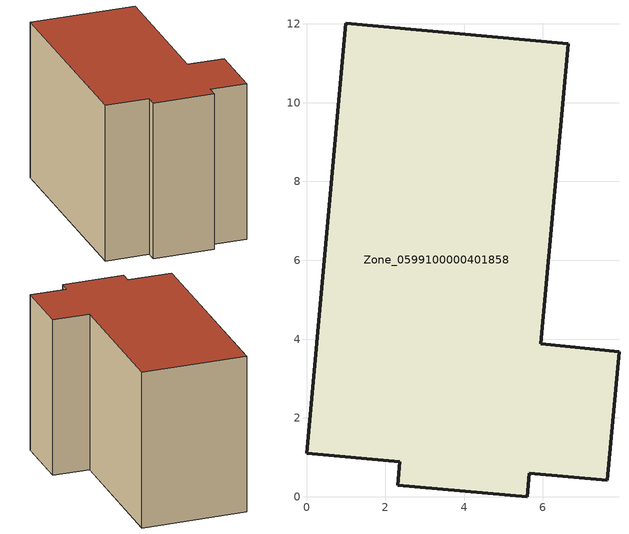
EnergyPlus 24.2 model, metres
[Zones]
Zone_0599100000401858
 floor ground (C_G): 7.93,3.68 7.63,0.42 5.66,0.6 5.61,0 2.32,0.29 2.37,0.89 0,1.11 0.99,12.02 6.65,11.5 5.95,3.88 z0
 wall outside (C_F): 5.61,0 5.66,0.6 7.63,0.42 7.93,3.68 5.95,3.88 6.65,11.5 0.99,12.02 0,1.11 2.37,0.89 2.32,0.29 5.61,0 z0:8.69
 roof outside (C_R): 5.95,3.88 6.65,11.5 0.99,12.02 0,1.11 2.37,0.89 2.32,0.29 5.61,0 5.66,0.6 7.63,0.42 7.93,3.68 z8.69
[BUILDING]
Pand.0599100000401858: North Axis=0; Terrain=City; Loads Convergence Tolerance Value=0.04; Temperature Convergence Tolerance Value=0.4; Solar Distribution=FullExterior; Maximum Number of Warmup Days=25; Minimum Number of Warmup Days=1
[Site:Location]
Rotterdam.The.Hague.AP_ZH_NLD Design_Conditions: Latitude=51.96; Longitude=4.45; Time Zone=1; Elevation=-4.5
[SITE:GROUNDTEMPERATURE:BUILDINGSURFACE]
18, 18, 18, 18, 18, 18, 18, 18, 18, 18, 18, 18
[MATERIAL] Thermal Absorptance=0.9; Solar Absorptance=0.7; Visible Absorptance=0.7
Name | Roughness | Thickness | Conductivity | Density | Specific Heat
G.TC.1992-2005 | MediumSmooth | 0.15 | 0.06 | 540 | 1210
F.TC.1992-2005 | Rough | 0.3 | 0.12 | 1920 | 840
R.TC.1992-2005 | MediumRough | 0.2 | 0.08 | 1500 | 1000
[CONSTRUCTION]
C_G: G.TC.1992-2005
C_F: F.TC.1992-2005
C_R: R.TC.1992-2005
[ZONE]
Zone_0599100000401858: Type=1; Multiplier=1; Ceiling Height=Autocalculate; Volume=Autocalculate; Floor Area=autocalculate; Part of Total Floor Area=Yes
[ZONEINFILTRATION:DESIGNFLOWRATE]
Infil_Zone_0599100000401858: Zone or ZoneList or Space or SpaceList=Zone_0599100000401858; Schedule=AlwaysOn; Design Flow Rate Calculation Method=Flow/Area; Flow Rate per Floor Area=0.0015; Constant Term Coefficient=1; Temperature Term Coefficient=0; Velocity Term Coefficient=0; Velocity Squared Term Coefficient=0
[HVACTEMPLATE:ZONE:IDEALLOADSAIRSYSTEM]
Zone_0599100000401858: Maximum Heating Supply Air Temperature=50; Minimum Cooling Supply Air Temperature=13; Maximum Heating Supply Air Humidity Ratio=0.0156; Minimum Cooling Supply Air Humidity Ratio=0.0077; Heating Limit=NoLimit; Cooling Limit=NoLimit; Dehumidification Control Type=ConstantSensibleHeatRatio; Cooling Sensible Heat Ratio=0.7; Dehumidification Setpoint=60; Humidification Control Type=None; Humidification Setpoint=30; Outdoor Air Method=None; Outdoor Air Flow Rate per Person=0.00944; Outdoor Air Flow Rate per Zone Floor Area=0; Outdoor Air Flow Rate per Zone=0; Demand Controlled Ventilation Type=None; Outdoor Air Economizer Type=NoEconomizer; Heat Recovery Type=None; Sensible Heat Recovery Effectiveness=0.7; Latent Heat Recovery Effectiveness=0.65
[ZONECONTROL:THERMOSTAT]
ThermostatControl_Zone_0599100000401858: Zone or ZoneList=Zone_0599100000401858; Control Type Schedule=DualSetpointControlType; Control 1=Thermostat_Zone_0599100000401858; Temperature Difference Between Cutout And Setpoint=0
[THERMOSTATSETPOINT:DUALSETPOINT]
Thermostat_Zone_0599100000401858: Heating Setpoint Temperature Schedule=HeatingSetpoint_Zone_0599100000401858; Cooling Setpoint Temperature Schedule=CoolingSetpoint_Zone_0599100000401858
[SCHEDULE:COMPACT]
HeatingSetpoint_Zone_0599100000401858: Through: 12/31, For: AllDays, Until: 24:00, 21
CoolingSetpoint_Zone_0599100000401858: Through: 12/31, For: AllDays, Until: 24:00, 24
DualSetpointControlType: Through: 12/31, For: AllDays, Until: 24:00, 4
AlwaysOn: Through: 12/31, For: AllDays, Until: 24:00, 1
